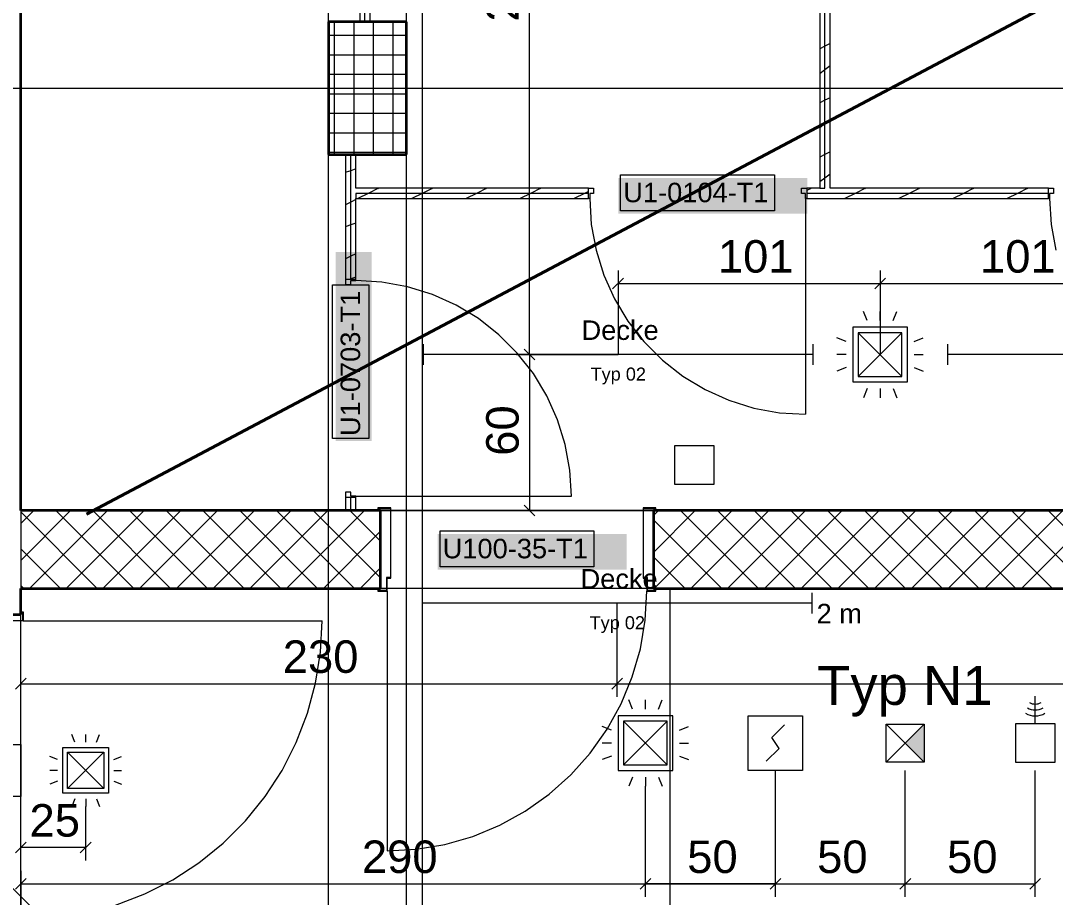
# Model space of a CAD drawing. Extents: x -1067 to 613, y -179 to 712.
# Drawn here: x -79.1 to 0.5, y 184 to 251.5 of the extents above; entities that cross this region are included whole.
import ezdxf
from ezdxf.lldxf.tags import DXFTag

# ---------------------------------------------------------------- set-up
doc = ezdxf.new("R2010")
doc.units = 0
doc.layers.get('0').update_dxf_attribs({"lineweight": 13})
for name, color, linetype, lineweight in [('A-DOOR-____-IDEN', 7, 'Continuous', 5), ('A-DOOR-____-OTLN', 7, 'Continuous', 9), ('A-DOOR-FRAM-MCUT', 7, 'Continuous', 9), ('A-DOOR-OPNG-OTLN', 7, 'Continuous', 9), ('A-FLOR-____-OTLN', 7, 'Continuous', 9), ('A-FLOR-____-OVHD', 7, 'Strichpunkt - Fein', 9), ('A-WALL-____-MCUT', 7, 'Continuous', 35), ('A-WALL-____-PATT', 7, 'Continuous', 35), ('A-WALL-FNSH-MCUT', 7, 'Continuous', 35), ('S-COLS-____-MCUT', 7, 'Continuous', 35), ('S-COLS-____-OTLN', 7, 'Continuous', 9), ('S-GRID-____-OTLN', 7, 'Continuous', 5)]:
    doc.layers.add(name, color=color, linetype=linetype, lineweight=lineweight)
for name, color, linetype, lineweight, true_color in [('EL01_VVV_Mass', 7, 'Continuous', 13, 0xb2b200), ('EL01_WAN_Brandmeldeanlagen', 7, 'Continuous', 13, 0xff8000), ('EL01_WAN_Feuwehrfunktantenne', 7, 'Continuous', 13, 0x993300), ('EL01_WAN_Leuchten', 7, 'Continuous', 13, 0x0080ff), ('EL01_WAN_Leuchtentyp', 7, 'Continuous', 13, 0x0099ff), ('EL01_WAN_Licht', 7, 'Continuous', 13, 0x0080ff), ('EL01_WAN_Notbeleuchtungen', 7, 'Continuous', 13, 0x009900), ('EL01_WAN_Notbeleuchtungentyp', 7, 'Continuous', 13, 0x009900), ('EL01_WAN_Sicherheit', 7, 'Continuous', 13, 0x804000), ('X_Geometrie', 3, 'Continuous', 50, 0x00ff00)]:
    doc.layers.add(name, color=color, linetype=linetype, lineweight=lineweight, true_color=true_color)
doc.styles.get("Standard").update_dxf_attribs({"font": 'arial.ttf'})
tags = doc.linetypes.add('_Rasterlinie_', pattern=[0.375, 0.2, -0.05, 0.075, -0.05]).pattern_tags.tags
tags[10:11] = [DXFTag(74, 4), DXFTag(75, 0), DXFTag(340, '0'), DXFTag(46, 1.0), DXFTag(50, 0.0), DXFTag(44, 0.0), DXFTag(45, 0.0)]
tags[8:9] = [DXFTag(74, 4), DXFTag(75, 0), DXFTag(340, '0'), DXFTag(46, 1.0), DXFTag(50, 0.0), DXFTag(44, 0.0), DXFTag(45, 0.0)]
tags[6:7] = [DXFTag(74, 4), DXFTag(75, 0), DXFTag(340, '0'), DXFTag(46, 1.0), DXFTag(50, 0.0), DXFTag(44, 0.0), DXFTag(45, 0.0)]
tags[4:5] = [DXFTag(74, 4), DXFTag(75, 0), DXFTag(340, '0'), DXFTag(46, 1.0), DXFTag(50, 0.0), DXFTag(44, 0.0), DXFTag(45, 0.0)]
tags = doc.linetypes.add('Grundrissdarstellung Sturz', pattern=[0.25, 0.15, -0.05, 0, -0.05]).pattern_tags.tags
tags[10:11] = [DXFTag(74, 4), DXFTag(75, 0), DXFTag(340, '0'), DXFTag(46, 1.0), DXFTag(50, 0.0), DXFTag(44, 0.0), DXFTag(45, 0.0)]
tags[8:9] = [DXFTag(74, 4), DXFTag(75, 0), DXFTag(340, '0'), DXFTag(46, 1.0), DXFTag(50, 0.0), DXFTag(44, 0.0), DXFTag(45, 0.0)]
tags[6:7] = [DXFTag(74, 4), DXFTag(75, 0), DXFTag(340, '0'), DXFTag(46, 1.0), DXFTag(50, 0.0), DXFTag(44, 0.0), DXFTag(45, 0.0)]
tags[4:5] = [DXFTag(74, 4), DXFTag(75, 0), DXFTag(340, '0'), DXFTag(46, 1.0), DXFTag(50, 0.0), DXFTag(44, 0.0), DXFTag(45, 0.0)]
tags = doc.linetypes.add('Strichpunkt - Fein', pattern=[0.2, 0.1, -0.05, 0, -0.05]).pattern_tags.tags
tags[10:11] = [DXFTag(74, 4), DXFTag(75, 0), DXFTag(340, '0'), DXFTag(46, 1.0), DXFTag(50, 0.0), DXFTag(44, 0.0), DXFTag(45, 0.0)]
tags[8:9] = [DXFTag(74, 4), DXFTag(75, 0), DXFTag(340, '0'), DXFTag(46, 1.0), DXFTag(50, 0.0), DXFTag(44, 0.0), DXFTag(45, 0.0)]
tags[6:7] = [DXFTag(74, 4), DXFTag(75, 0), DXFTag(340, '0'), DXFTag(46, 1.0), DXFTag(50, 0.0), DXFTag(44, 0.0), DXFTag(45, 0.0)]
tags[4:5] = [DXFTag(74, 4), DXFTag(75, 0), DXFTag(340, '0'), DXFTag(46, 1.0), DXFTag(50, 0.0), DXFTag(44, 0.0), DXFTag(45, 0.0)]

# ---------------------------------------------------------------- blocks, each defined once
blk = doc.blocks.new('Referenz-A0UNPC4Q6I', base_point=(-1062.181, -175.856))
at = {"layer": 'A-DOOR-____-IDEN', "color": 0, "linetype": 'Continuous', "ltscale": 0.13}
for p, q in [((-32.918, 239.612), (-21.078, 239.612)), ((-32.918, 236.832), (-32.918, 239.612)), ((-21.078, 239.612), (-21.078, 236.832)), ((-21.078, 236.832), (-32.918, 236.832)), ((-55.088, 219.302), (-55.088, 231.142)), ((-55.088, 231.142), (-52.308, 231.142)), ((-52.308, 231.142), (-52.308, 219.302)), ((-52.308, 219.302), (-55.088, 219.302)), ((-46.818, 212.212), (-34.978, 212.212)), ((-46.818, 209.432), (-46.818, 212.212)), ((-34.978, 212.212), (-34.978, 209.432)), ((-34.978, 209.432), (-46.818, 209.432))]:
    blk.add_line(p, q, dxfattribs=at)
at = {"layer": 'A-DOOR-____-IDEN', "color": 7, "linetype": 'Continuous', "ltscale": 0.13, "true_color": 0xffffff}
for points in [[(-33.093, 236.61), (-18.554, 236.61), (-33.093, 239.369)], [(-18.554, 236.61), (-33.093, 239.369), (-18.554, 239.369)], [(-54.845, 219.127), (-52.086, 219.127), (-54.845, 233.666)], [(-52.086, 219.127), (-54.845, 233.666), (-52.086, 233.666)], [(-46.993, 209.21), (-32.454, 209.21), (-46.993, 211.969)], [(-32.454, 209.21), (-46.993, 211.969), (-32.454, 211.969)]]:
    blk.add_solid(points, dxfattribs=at)
at = {"layer": 'A-DOOR-____-OTLN', "color": 0, "linetype": 'Grundrissdarstellung Sturz', "ltscale": 0.13}
for p, q in [((-30.397, 213.776), (-51.397, 213.776)), ((-30.397, 207.776), (-51.397, 207.776)), ((-79.097, 181.776), (-79.097, 205.776))]:
    blk.add_line(p, q, dxfattribs=at)
at = {"layer": 'A-DOOR-FRAM-MCUT', "color": 0, "linetype": 'Continuous', "ltscale": 0.13}
for p, q in [((-35.397, 238.576), (-34.997, 238.576)), ((-35.297, 238.176), (-35.297, 237.776)), ((-34.997, 238.176), (-35.297, 238.176)), ((-34.997, 238.576), (-34.997, 238.176)), ((-18.997, 238.576), (-18.597, 238.576)), ((-18.997, 238.176), (-18.997, 238.576)), ((-18.697, 238.176), (-18.997, 238.176)), ((-18.697, 237.776), (-18.697, 238.176)), ((0.003, 238.576), (0.403, 238.576)), ((0.103, 238.176), (0.103, 237.776)), ((0.403, 238.176), (0.103, 238.176)), ((0.403, 238.576), (0.403, 238.176)), ((-35.297, 237.776), (-35.397, 237.776)), ((-18.597, 237.776), (-18.697, 237.776)), ((0.103, 237.776), (0.003, 237.776)), ((-54.097, 231.576), (-54.097, 231.176)), ((-54.097, 231.176), (-53.697, 231.176)), ((-53.697, 231.176), (-53.697, 231.476)), ((-53.697, 231.476), (-53.297, 231.476)), ((-53.297, 231.476), (-53.297, 231.576)), ((-53.697, 215.176), (-54.097, 215.176)), ((-54.097, 215.176), (-54.097, 214.776)), ((-53.697, 214.876), (-53.697, 215.176)), ((-53.297, 214.876), (-53.697, 214.876)), ((-53.297, 214.776), (-53.297, 214.876)), ((-50.597, 213.976), (-51.597, 213.976)), ((-51.597, 213.976), (-51.597, 213.776)), ((-51.557, 213.776), (-51.557, 213.936)), ((-51.557, 213.936), (-50.637, 213.936)), ((-50.637, 213.936), (-50.637, 208.616)), ((-50.597, 208.576), (-50.597, 213.976)), ((-30.197, 213.976), (-31.197, 213.976)), ((-31.197, 213.976), (-31.197, 208.576)), ((-31.157, 208.616), (-31.157, 213.936)), ((-31.157, 213.936), (-30.237, 213.936)), ((-30.237, 213.936), (-30.237, 213.776)), ((-30.197, 213.776), (-30.197, 213.976)), ((-50.637, 208.616), (-50.937, 208.616)), ((-50.937, 208.616), (-50.937, 207.616)), ((-50.897, 207.576), (-50.897, 208.576)), ((-50.897, 208.576), (-50.597, 208.576)), ((-31.197, 208.576), (-30.897, 208.576)), ((-30.857, 208.616), (-31.157, 208.616)), ((-30.897, 208.576), (-30.897, 207.576)), ((-30.857, 207.616), (-30.857, 208.616)), ((-51.597, 207.776), (-51.597, 207.576)), ((-51.597, 207.576), (-50.897, 207.576)), ((-51.557, 207.616), (-51.557, 207.776)), ((-50.937, 207.616), (-51.557, 207.616)), ((-30.897, 207.576), (-30.197, 207.576)), ((-30.237, 207.616), (-30.857, 207.616)), ((-30.237, 207.776), (-30.237, 207.616)), ((-30.197, 207.576), (-30.197, 207.776)), ((-79.097, 205.976), (-78.897, 205.976)), ((-78.937, 205.936), (-79.097, 205.936)), ((-78.937, 205.316), (-78.937, 205.936)), ((-78.897, 205.976), (-78.897, 205.276)), ((-79.937, 205.316), (-78.937, 205.316)), ((-78.897, 205.276), (-79.897, 205.276))]:
    blk.add_line(p, q, dxfattribs=at)
at = {"layer": 'A-DOOR-OPNG-OTLN', "color": 0, "linetype": 'Continuous', "ltscale": 0.13}
for p, q in [((-35.297, 237.776), (-35.176, 235.775)), ((-18.697, 237.776), (-18.697, 221.176)), ((0.103, 237.776), (0.224, 235.775)), ((-35.176, 235.775), (-34.815, 233.803)), ((0.224, 235.775), (0.585, 233.803)), ((-34.815, 233.803), (-34.218, 231.889)), ((-34.218, 231.889), (-33.396, 230.061)), ((-51.296, 231.355), (-53.297, 231.476)), ((-49.324, 230.993), (-51.296, 231.355)), ((-47.411, 230.397), (-49.324, 230.993)), ((-45.583, 229.574), (-47.411, 230.397)), ((-43.867, 228.537), (-45.583, 229.574)), ((-33.396, 230.061), (-32.359, 228.346)), ((-42.289, 227.301), (-43.867, 228.537)), ((-32.359, 228.346), (-31.122, 226.768)), ((-40.872, 225.884), (-42.289, 227.301)), ((-31.122, 226.768), (-29.705, 225.35)), ((-39.635, 224.306), (-40.872, 225.884)), ((-29.705, 225.35), (-28.127, 224.114)), ((-38.598, 222.59), (-39.635, 224.306)), ((-28.127, 224.114), (-26.411, 223.077)), ((-26.411, 223.077), (-24.583, 222.254)), ((-37.776, 220.762), (-38.598, 222.59)), ((-24.583, 222.254), (-22.67, 221.658)), ((-22.67, 221.658), (-20.698, 221.297)), ((-37.179, 218.848), (-37.776, 220.762)), ((-20.698, 221.297), (-18.697, 221.176)), ((-36.818, 216.877), (-37.179, 218.848)), ((-36.697, 214.876), (-36.818, 216.877)), ((-53.297, 214.876), (-36.697, 214.876)), ((-50.897, 207.576), (-50.897, 187.576)), ((-31.023, 205.336), (-30.897, 207.576)), ((-78.897, 205.276), (-55.897, 205.276)), ((-56.023, 202.872), (-55.897, 205.276)), ((-31.398, 203.125), (-31.023, 205.336)), ((-32.019, 200.97), (-31.398, 203.125)), ((-56.4, 200.494), (-56.023, 202.872)), ((-32.878, 198.898), (-32.019, 200.97)), ((-57.023, 198.168), (-56.4, 200.494)), ((-33.963, 196.935), (-32.878, 198.898)), ((-57.885, 195.921), (-57.023, 198.168)), ((-35.26, 195.106), (-33.963, 196.935)), ((-58.978, 193.776), (-57.885, 195.921)), ((-36.755, 193.434), (-35.26, 195.106)), ((-60.29, 191.757), (-58.978, 193.776)), ((-38.427, 191.939), (-36.755, 193.434)), ((-40.256, 190.641), (-38.427, 191.939)), ((-61.805, 189.886), (-60.29, 191.757)), ((-42.219, 189.556), (-40.256, 190.641)), ((-63.507, 188.183), (-61.805, 189.886)), ((-44.291, 188.698), (-42.219, 189.556)), ((-65.378, 186.668), (-63.507, 188.183)), ((-48.658, 187.701), (-46.447, 188.077)), ((-46.447, 188.077), (-44.291, 188.698)), ((-50.897, 187.576), (-48.658, 187.701)), ((-67.397, 185.357), (-65.378, 186.668)), ((-69.542, 184.264), (-67.397, 185.357)), ((-71.79, 183.401), (-69.542, 184.264))]:
    blk.add_line(p, q, dxfattribs=at)
at = {"layer": 'A-FLOR-____-OTLN', "color": 0, "linetype": 'Continuous', "ltscale": 0.13}
for p, q in [((-51.397, 213.776), (-50.637, 213.776)), ((-50.598, 213.776), (-31.196, 213.776)), ((-31.157, 213.776), (-30.397, 213.776)), ((-50.937, 207.776), (-51.397, 207.776)), ((-30.897, 207.776), (-50.897, 207.776)), ((-30.397, 207.776), (-30.857, 207.776)), ((-29.097, 179.776), (-29.097, 207.776))]:
    blk.add_line(p, q, dxfattribs=at)
at = {"layer": 'A-FLOR-____-OVHD', "color": 0, "linetype": 'Strichpunkt - Fein', "ltscale": 0.13}
for p, q in [((-49.397, -27.974), (-49.397, 307.476)), ((-49.397, 213.776), (-49.397, 307.476)), ((-48.197, 288.576), (-48.197, -171.085)), ((-49.397, 179.776), (-49.397, 207.776))]:
    blk.add_line(p, q, dxfattribs=at)
at = {"layer": 'A-WALL-____-MCUT', "color": 0, "linetype": 'Continuous', "ltscale": 0.35}
for p, q in [((-79.097, 213.776), (-79.097, 282.576)), ((-51.397, 213.776), (-79.097, 213.776)), ((-51.397, 207.776), (-51.397, 213.776)), ((53.203, 213.776), (-30.397, 213.776)), ((-30.397, 213.776), (-30.397, 207.776)), ((-79.097, 207.776), (-51.397, 207.776)), ((-79.097, 205.776), (-79.097, 207.776)), ((-30.397, 207.776), (198.844, 207.776)), ((-85.097, 205.776), (-79.097, 205.776))]:
    blk.add_line(p, q, dxfattribs=at)
at = {"layer": 'A-WALL-____-MCUT', "color": 0, "linetype": 'Continuous', "lineweight": 9, "ltscale": 0.13}
for p, q in [((-52.597, 251.376), (-52.597, 282.576)), ((-17.197, 238.576), (-17.197, 282.576)), ((-53.697, 231.576), (-53.697, 241.176)), ((-35.397, 238.176), (-53.297, 238.176)), ((-53.297, 238.176), (-53.297, 237.776)), ((0.003, 238.176), (-18.597, 238.176)), ((-17.597, 238.576), (-17.197, 238.576)), ((-53.697, 213.776), (-53.697, 214.776)), ((-79.097, 213.776), (-79.097, 207.776))]:
    blk.add_line(p, q, dxfattribs=at)
at = {"layer": 'A-WALL-____-PATT', "color": 0, "linetype": 'Continuous', "lineweight": 9, "ltscale": 0.13}
for p, q in [((-17.197, 249.504), (-17.597, 249.304)), ((-16.797, 249.704), (-17.197, 249.504)), ((-17.197, 247.688), (-17.597, 247.388)), ((-16.797, 247.988), (-17.197, 247.688)), ((-17.197, 245.339), (-17.597, 245.139)), ((-16.797, 245.539), (-17.197, 245.339)), ((-16.797, 243.823), (-17.197, 243.523)), ((-17.197, 243.523), (-17.597, 243.223)), ((-16.797, 241.374), (-17.197, 241.174)), ((-17.197, 241.174), (-17.597, 240.974)), ((-53.697, 239.922), (-54.054, 239.803)), ((-53.297, 240.055), (-53.697, 239.922)), ((-17.197, 239.358), (-17.597, 239.058)), ((-16.797, 239.658), (-17.197, 239.358)), ((-52.348, 238.176), (-53.148, 237.776)), ((-51.548, 238.576), (-52.348, 238.176)), ((-51.56, 238.576), (-51.615, 238.535)), ((-48.183, 238.176), (-48.983, 237.776)), ((-47.383, 238.576), (-48.183, 238.176)), ((-47.395, 238.576), (-47.449, 238.535)), ((-44.018, 238.176), (-44.818, 237.776)), ((-43.218, 238.576), (-44.018, 238.176)), ((-43.23, 238.576), (-43.284, 238.535)), ((-39.853, 238.176), (-40.653, 237.776)), ((-39.053, 238.576), (-39.853, 238.176)), ((-39.065, 238.576), (-39.119, 238.535)), ((-35.688, 238.176), (-36.488, 237.776)), ((-35.397, 238.321), (-35.688, 238.176)), ((-18.229, 238.576), (-18.597, 238.391)), ((-18.24, 238.576), (-18.292, 238.537)), ((-14.864, 238.176), (-15.664, 237.776)), ((-14.064, 238.576), (-14.864, 238.176)), ((-14.075, 238.576), (-14.127, 238.537)), ((-10.699, 238.176), (-11.499, 237.776)), ((-9.899, 238.576), (-10.699, 238.176)), ((-9.91, 238.576), (-9.961, 238.537)), ((-6.534, 238.176), (-7.334, 237.776)), ((-5.734, 238.576), (-6.534, 238.176)), ((-5.745, 238.576), (-5.796, 238.537)), ((-2.369, 238.176), (-3.169, 237.776)), ((-1.569, 238.576), (-2.369, 238.176)), ((-1.58, 238.576), (-1.631, 238.538)), ((-53.697, 237.501), (-54.097, 237.301)), ((-53.297, 237.701), (-53.697, 237.501)), ((-53.697, 235.757), (-54.054, 235.638)), ((-53.297, 235.89), (-53.697, 235.757)), ((-53.697, 233.336), (-54.097, 233.136)), ((-53.297, 233.536), (-53.697, 233.336)), ((-53.697, 231.592), (-53.747, 231.576)), ((-53.297, 231.726), (-53.697, 231.592)), ((-79.097, 212.761), (-78.082, 213.776)), ((-79.097, 209.933), (-75.254, 213.776)), ((-73.211, 207.776), (-79.097, 213.662)), ((-78.426, 207.776), (-72.426, 213.776)), ((-70.382, 207.776), (-76.382, 213.776)), ((-75.597, 207.776), (-69.597, 213.776)), ((-67.554, 207.776), (-73.554, 213.776)), ((-72.769, 207.776), (-66.769, 213.776)), ((-64.725, 207.776), (-70.725, 213.776)), ((-69.94, 207.776), (-63.94, 213.776)), ((-61.897, 207.776), (-67.897, 213.776)), ((-67.112, 207.776), (-61.112, 213.776)), ((-59.068, 207.776), (-65.068, 213.776)), ((-64.283, 207.776), (-58.283, 213.776)), ((-56.24, 207.776), (-62.24, 213.776)), ((-61.455, 207.776), (-55.455, 213.776)), ((-53.412, 207.776), (-59.412, 213.776)), ((-58.627, 207.776), (-52.627, 213.776)), ((-51.397, 208.59), (-56.583, 213.776)), ((-51.397, 211.418), (-53.755, 213.776)), ((-30.397, 213.378), (-29.999, 213.776)), ((-30.397, 210.549), (-27.171, 213.776)), ((-30.342, 207.776), (-24.342, 213.776)), ((-22.299, 207.776), (-28.299, 213.776)), ((-27.514, 207.776), (-21.514, 213.776)), ((-19.47, 207.776), (-25.47, 213.776)), ((-24.686, 207.776), (-18.686, 213.776)), ((-16.642, 207.776), (-22.642, 213.776)), ((-21.857, 207.776), (-15.857, 213.776)), ((-13.814, 207.776), (-19.814, 213.776)), ((-19.029, 207.776), (-13.029, 213.776)), ((-10.985, 207.776), (-16.985, 213.776)), ((-16.2, 207.776), (-10.2, 213.776)), ((-8.157, 207.776), (-14.157, 213.776)), ((-13.372, 207.776), (-7.372, 213.776)), ((-5.328, 207.776), (-11.328, 213.776)), ((-10.543, 207.776), (-4.543, 213.776)), ((-2.5, 207.776), (-8.5, 213.776)), ((-7.715, 207.776), (-1.715, 213.776)), ((0.329, 207.776), (-5.671, 213.776)), ((-4.887, 207.776), (1.113, 213.776)), ((3.157, 207.776), (-2.843, 213.776)), ((-2.058, 207.776), (3.942, 213.776)), ((5.985, 207.776), (-0.015, 213.776)), ((-25.127, 207.776), (-30.397, 213.045)), ((-55.798, 207.776), (-51.397, 212.177)), ((-76.039, 207.776), (-79.097, 210.834)), ((-27.956, 207.776), (-30.397, 210.217)), ((-52.97, 207.776), (-51.397, 209.348)), ((-78.867, 207.776), (-79.097, 208.005))]:
    blk.add_line(p, q, dxfattribs=at)
at = {"layer": 'A-WALL-FNSH-MCUT', "color": 0, "linetype": 'Continuous', "lineweight": 9, "ltscale": 0.13}
for p, q in [((-52.997, 282.576), (-52.997, 251.376)), ((-52.197, 251.376), (-52.197, 282.576)), ((-17.597, 282.576), (-17.597, 238.576)), ((-16.797, 238.576), (-16.797, 282.576)), ((-52.997, 251.376), (-52.197, 251.376)), ((-54.097, 241.176), (-54.097, 231.576)), ((-53.297, 241.176), (-54.097, 241.176)), ((-53.297, 238.576), (-53.297, 241.176)), ((-35.397, 238.576), (-53.297, 238.576)), ((-35.397, 237.776), (-35.397, 238.576)), ((-17.597, 238.576), (-18.597, 238.576)), ((-18.597, 238.576), (-18.597, 237.776)), ((0.003, 238.576), (-16.797, 238.576)), ((0.003, 237.776), (0.003, 238.576)), ((-53.297, 237.776), (-35.397, 237.776)), ((-53.297, 231.576), (-53.297, 237.776)), ((-18.597, 237.776), (0.003, 237.776)), ((-54.097, 231.576), (-53.297, 231.576)), ((-54.097, 214.776), (-54.097, 213.776)), ((-53.297, 214.776), (-54.097, 214.776)), ((-53.297, 213.776), (-53.297, 214.776))]:
    blk.add_line(p, q, dxfattribs=at)
at = {"layer": 'S-COLS-____-MCUT', "color": 0, "linetype": 'Continuous', "ltscale": 0.35}
for p, q in [((-49.397, 251.376), (-55.397, 251.376)), ((-55.397, 251.376), (-55.397, 241.176)), ((-49.397, 241.176), (-49.397, 251.376)), ((-55.397, 241.176), (-49.397, 241.176))]:
    blk.add_line(p, q, dxfattribs=at)
at = {"layer": 'S-COLS-____-OTLN', "color": 0, "linetype": 'Continuous', "ltscale": 0.13}
for p, q in [((-54.937, 241.176), (-54.937, 251.376)), ((-53.437, 241.176), (-53.437, 251.376)), ((-51.937, 241.176), (-51.937, 251.376)), ((-50.437, 241.176), (-50.437, 251.376)), ((-55.397, 250.345), (-49.397, 250.345)), ((-55.397, 248.845), (-49.397, 248.845)), ((-55.397, 247.345), (-49.397, 247.345)), ((-55.397, 245.845), (-49.397, 245.845)), ((-55.397, 244.345), (-49.397, 244.345)), ((-55.397, 242.845), (-49.397, 242.845)), ((-55.397, 241.345), (-49.397, 241.345))]:
    blk.add_line(p, q, dxfattribs=at)
at = {"layer": 'S-GRID-____-OTLN', "color": 0, "linetype": '_Rasterlinie_', "ltscale": 0.13}
for p, q in [((-55.397, -171.085), (-55.397, 546.376)), ((-101.097, 246.276), (198.844, 246.276))]:
    blk.add_line(p, q, dxfattribs=at)
at = {"layer": 'X_Geometrie', "color": 0, "linetype": 'Continuous', "ltscale": 0.5}
blk.add_line((-74.036, 213.498), (55.243, 281.94), dxfattribs=at)
at = {"layer": 'A-DOOR-____-IDEN', "color": 0, "linetype": 'Continuous', "ltscale": 0.13, "char_height": 1.5, "attachment_point": 1}
for s, insert in [('{\\fArial;U1-0104-T1}', (-32.718, 238.994)), ('{\\fArial;U100-35-T1}', (-46.618, 211.594))]:
    blk.add_mtext(s, dxfattribs=dict(at, insert=insert))
at = {"layer": 'A-DOOR-____-IDEN', "color": 0, "linetype": 'Continuous', "ltscale": 0.13, "insert": (-54.47, 219.502), "char_height": 1.5, "attachment_point": 1, "rotation": 90}
blk.add_mtext('{\\fArial;U1-0703-T1}', dxfattribs=at)
blk = doc.blocks.new('Abzweigdose rechteckig (multi) UP-A0UNPCCO6I', base_point=(-81.437, 191.776))
at = {"color": 0, "lineweight": -2}
for p, q in [((-81.437, 195.776), (-79.095, 195.776)), ((-81.437, 191.776), (-81.437, 195.776)), ((-79.095, 195.776), (-79.095, 191.776)), ((-79.095, 191.776), (-81.437, 191.776))]:
    blk.add_line(p, q, dxfattribs=at)
blk = doc.blocks.new('Funkempfänger-A0UNPCDK6I', base_point=(-2.509, 194.375))
at = {"color": 0, "lineweight": -2}
for p, q in [((-1.009, 197.375), (-1.009, 199.475)), ((-1.609, 198.586), (-1.468, 198.515)), ((-1.468, 198.515), (-1.32, 198.464)), ((-1.456, 199), (-1.352, 198.946)), ((-1.352, 198.946), (-1.241, 198.907)), ((-1.32, 198.464), (-1.166, 198.432)), ((-1.241, 198.907), (-1.126, 198.883)), ((-1.166, 198.432), (-1.009, 198.422)), ((-1.126, 198.883), (-1.009, 198.875)), ((-1.009, 198.875), (-0.892, 198.883)), ((-1.009, 198.422), (-0.852, 198.432)), ((-0.892, 198.883), (-0.777, 198.907)), ((-0.852, 198.432), (-0.698, 198.464)), ((-0.777, 198.907), (-0.666, 198.946)), ((-0.698, 198.464), (-0.549, 198.515)), ((-0.666, 198.946), (-0.562, 199)), ((-0.549, 198.515), (-0.409, 198.586)), ((-1.759, 198.176), (-1.584, 198.085)), ((-1.584, 198.085), (-1.398, 198.019)), ((-1.398, 198.019), (-1.205, 197.979)), ((-1.205, 197.979), (-1.009, 197.965)), ((-1.009, 197.965), (-0.812, 197.979)), ((-0.812, 197.979), (-0.619, 198.019)), ((-0.619, 198.019), (-0.434, 198.085)), ((-0.434, 198.085), (-0.259, 198.176)), ((-2.509, 194.375), (-2.509, 197.375)), ((-2.509, 197.375), (0.491, 197.375)), ((0.491, 197.375), (0.491, 194.375)), ((0.491, 194.375), (-2.509, 194.375))]:
    blk.add_line(p, q, dxfattribs=at)
blk = doc.blocks.new('Maß-A0UNPCG86I', base_point=(-31.421, 184.045))
at = {"color": 0, "lineweight": -2}
for p, q in [((-21.008, 184.045), (-21.008, 193.776)), ((-31.007, 184.045), (-31.007, 192.553)), ((-31.421, 184.631), (-30.594, 185.458)), ((-21.008, 185.045), (-31.007, 185.045)), ((-21.422, 184.631), (-20.594, 185.458))]:
    blk.add_line(p, q, dxfattribs=at)
at = {"color": 0, "lineweight": -2, "insert": (-27.794, 188.378), "char_height": 2.5, "attachment_point": 1}
blk.add_mtext('{\\fArial;50}', dxfattribs=at)
blk = doc.blocks.new('Maß-A0UNPCH66I', base_point=(-79.509, 199.445))
at = {"color": 0, "lineweight": -2}
for p, q in [((-79.095, 199.445), (-79.095, 207.776)), ((-33.195, 199.445), (-33.195, 206.643)), ((-78.681, 200.858), (-79.509, 200.031)), ((-32.781, 200.858), (-33.609, 200.031)), ((-79.095, 200.445), (-33.195, 200.445))]:
    blk.add_line(p, q, dxfattribs=at)
at = {"color": 0, "lineweight": -2, "insert": (-58.926, 203.778), "char_height": 2.5, "attachment_point": 1}
blk.add_mtext('{\\fArial;230}', dxfattribs=at)
blk = doc.blocks.new('Bewegungsmelder UP-A0UNPCHC6I', base_point=(-16.267, 222.453))
at = {"color": 0, "lineweight": -2}
for p, q in [((-13.949, 228.39), (-14.221, 229.098)), ((-12.945, 228.39), (-12.945, 229.098)), ((-11.941, 228.39), (-11.669, 229.098)), ((-15.045, 227.876), (-15.045, 223.676)), ((-10.845, 227.876), (-15.045, 227.876)), ((-10.845, 223.676), (-10.845, 227.876)), ((-15.559, 226.78), (-16.267, 227.051)), ((-14.625, 227.456), (-14.625, 224.096)), ((-11.265, 227.456), (-14.625, 227.456)), ((-11.265, 224.096), (-14.625, 227.456)), ((-14.625, 224.096), (-11.265, 227.456)), ((-11.265, 224.096), (-11.265, 227.456)), ((-10.331, 226.78), (-9.623, 227.051)), ((-15.559, 225.776), (-16.267, 225.776)), ((-10.331, 225.776), (-9.623, 225.776)), ((-15.559, 224.772), (-16.267, 224.5)), ((-10.331, 224.772), (-9.623, 224.5)), ((-14.625, 224.096), (-11.265, 224.096)), ((-15.045, 223.676), (-10.845, 223.676)), ((-13.949, 223.161), (-14.221, 222.453)), ((-12.945, 223.161), (-12.945, 222.453)), ((-11.941, 223.161), (-11.669, 222.453))]:
    blk.add_line(p, q, dxfattribs=at)
blk = doc.blocks.new('LED-Langfeldleuchte 37W-A0UNPCJS6I', base_point=(-7.77, 224.976))
at = {"color": 0, "lineweight": -2}
for p, q in [((-7.77, 226.576), (-7.77, 224.976)), ((22.23, 226.576), (22.23, 224.976)), ((22.23, 225.776), (-7.77, 225.776))]:
    blk.add_line(p, q, dxfattribs=at)
blk = doc.blocks.new('LED-Langfeldleuchte 37W-A0UNPCK66I', base_point=(-48.12, 224.976))
at = {"color": 0, "lineweight": -2}
for p, q in [((-48.12, 226.576), (-48.12, 224.976)), ((-18.12, 226.576), (-18.12, 224.976)), ((-18.12, 225.776), (-48.12, 225.776))]:
    blk.add_line(p, q, dxfattribs=at)
blk = doc.blocks.new('Bemerkung 1-A0UNPCK86I', base_point=(-35.238, 223.772))
at = {"color": 0, "lineweight": -2, "insert": (-35.238, 224.772), "char_height": 1, "attachment_point": 1}
blk.add_mtext('{\\fArial;Typ 02}', dxfattribs=at)
blk = doc.blocks.new('Absolute Höhe-A0UNPCKA6I', base_point=(-35.928, 226.9))
at = {"color": 0, "lineweight": -2, "insert": (-35.928, 228.4), "char_height": 1.5, "attachment_point": 1}
blk.add_mtext('{\\fArial;Decke}', dxfattribs=at)
blk = doc.blocks.new('Maß-A0UNPCNQ6I', base_point=(-11.422, 184.045))
at = {"color": 0, "lineweight": -2}
for p, q in [((-11.008, 184.045), (-11.008, 193.776)), ((-1.009, 184.045), (-1.009, 193.776)), ((-10.594, 185.458), (-11.422, 184.631)), ((-11.008, 185.045), (-1.009, 185.045)), ((-0.595, 185.458), (-1.423, 184.631))]:
    blk.add_line(p, q, dxfattribs=at)
at = {"color": 0, "lineweight": -2, "insert": (-7.794, 188.378), "char_height": 2.5, "attachment_point": 1}
blk.add_mtext('{\\fArial;50}', dxfattribs=at)
blk = doc.blocks.new('Notleuchte eckig-A0UNPCNU6I', base_point=(-12.47, 194.414))
at = {"color": 0, "lineweight": -2}
for p, q in [((-12.47, 197.333), (-9.551, 194.414)), ((-12.47, 194.414), (-9.551, 197.333)), ((-12.47, 194.414), (-12.47, 197.333)), ((-12.47, 197.333), (-9.551, 197.333)), ((-9.551, 197.333), (-9.551, 194.414)), ((-9.551, 194.414), (-12.47, 194.414))]:
    blk.add_line(p, q, dxfattribs=at)
for points in [[(-9.551, 195.874), (-11.01, 195.874), (-9.551, 197.333)], [(-9.551, 194.414), (-9.551, 195.874), (-11.01, 195.874)]]:
    blk.add_solid(points, dxfattribs=at)
blk = doc.blocks.new('Bemerkung 1-A0UNPCNW6I', base_point=(-17.794, 198.815))
at = {"color": 0, "lineweight": -2, "insert": (-17.794, 201.815), "char_height": 3, "attachment_point": 1}
blk.add_mtext('{\\fArial;Typ N1}', dxfattribs=at)
blk = doc.blocks.new('Maß-A0UNPCOC6I', base_point=(-79.509, 186.845))
at = {"color": 0, "lineweight": -2}
for p, q in [((-79.095, 186.845), (-79.095, 195.776)), ((-74.095, 186.845), (-74.095, 191.007)), ((-78.681, 188.258), (-79.509, 187.431)), ((-73.681, 188.258), (-74.509, 187.431)), ((-74.095, 187.845), (-79.095, 187.845))]:
    blk.add_line(p, q, dxfattribs=at)
at = {"color": 0, "lineweight": -2, "insert": (-78.418, 191.178), "char_height": 2.5, "attachment_point": 1}
blk.add_mtext('{\\fArial;25}', dxfattribs=at)
blk = doc.blocks.new('Maß-A0UNPCPO6I', base_point=(-79.509, 179.776))
at = {"color": 0, "lineweight": -2}
for p, q in [((-21.007, 184.045), (-21.007, 193.776)), ((-79.095, 186.045), (-79.095, 179.776)), ((-78.681, 185.458), (-79.509, 184.631)), ((-79.095, 185.045), (-21.007, 185.045)), ((-20.594, 185.458), (-21.421, 184.631))]:
    blk.add_line(p, q, dxfattribs=at)
at = {"color": 0, "lineweight": -2, "insert": (-52.833, 188.378), "char_height": 2.5, "attachment_point": 1}
blk.add_mtext('{\\fArial;290}', dxfattribs=at)
blk = doc.blocks.new('Maß-A0UNPCQC6I', base_point=(-79.095, 225.362))
at = {"color": 0, "lineweight": -2}
for p, q in [((-40.35, 282.989), (-39.523, 282.162)), ((-38.937, 282.576), (-79.095, 282.576)), ((-39.937, 225.776), (-39.937, 282.576)), ((-40.35, 226.189), (-39.523, 225.362)), ((-40.937, 225.776), (-33.12, 225.776))]:
    blk.add_line(p, q, dxfattribs=at)
at = {"color": 0, "lineweight": -2, "insert": (-43.27, 251.397), "char_height": 2.5, "attachment_point": 1, "rotation": 90}
blk.add_mtext('{\\fArial;284}', dxfattribs=at)
blk = doc.blocks.new('Maß-A0UNPCS46I', base_point=(-33.534, 225.776))
at = {"color": 0, "lineweight": -2}
for p, q in [((-33.12, 232.245), (-33.12, 225.776)), ((-12.945, 232.245), (-12.945, 225.776)), ((-32.706, 231.658), (-33.534, 230.831)), ((-33.12, 231.245), (-12.945, 231.245)), ((-12.531, 231.658), (-13.359, 230.831))]:
    blk.add_line(p, q, dxfattribs=at)
at = {"color": 0, "lineweight": -2, "insert": (-25.434, 234.578), "char_height": 2.5, "attachment_point": 1}
blk.add_mtext('{\\fArial;101}', dxfattribs=at)
blk = doc.blocks.new('Bewegungsmelder UP-A0UNPCS66I', base_point=(-76.864, 191.007))
at = {"color": 0, "lineweight": -2}
for p, q in [((-74.932, 195.954), (-75.158, 196.544)), ((-74.095, 195.954), (-74.095, 196.544)), ((-73.258, 195.954), (-73.032, 196.544)), ((-75.845, 192.026), (-75.845, 195.526)), ((-75.845, 195.526), (-72.345, 195.526)), ((-75.495, 195.176), (-72.695, 195.176)), ((-75.495, 192.376), (-75.495, 195.176)), ((-75.495, 192.376), (-72.695, 195.176)), ((-72.695, 192.376), (-75.495, 195.176)), ((-72.695, 195.176), (-72.695, 192.376)), ((-72.345, 195.526), (-72.345, 192.026)), ((-76.274, 194.612), (-76.864, 194.839)), ((-71.916, 194.612), (-71.326, 194.839)), ((-76.274, 193.776), (-76.864, 193.776)), ((-71.916, 193.776), (-71.326, 193.776)), ((-76.274, 192.939), (-76.864, 192.713)), ((-71.916, 192.939), (-71.326, 192.713)), ((-72.345, 192.026), (-75.845, 192.026)), ((-72.695, 192.376), (-75.495, 192.376)), ((-74.932, 191.597), (-75.158, 191.007)), ((-74.095, 191.597), (-74.095, 191.007)), ((-73.258, 191.597), (-73.032, 191.007))]:
    blk.add_line(p, q, dxfattribs=at)
blk = doc.blocks.new('Maß-A0UNPCTY6I', base_point=(-13.359, 225.776))
at = {"color": 0, "lineweight": -2}
for p, q in [((-12.945, 232.245), (-12.945, 225.776)), ((7.23, 232.245), (7.23, 225.776)), ((-12.531, 231.658), (-13.359, 230.831)), ((-12.945, 231.245), (7.23, 231.245)), ((7.644, 231.658), (6.816, 230.831))]:
    blk.add_line(p, q, dxfattribs=at)
at = {"color": 0, "lineweight": -2, "insert": (-5.259, 234.578), "char_height": 2.5, "attachment_point": 1}
blk.add_mtext('{\\fArial;101}', dxfattribs=at)
blk = doc.blocks.new('Maß-A0UNPCU86I', base_point=(-33.609, 199.445))
at = {"color": 0, "lineweight": -2}
for p, q in [((-33.195, 199.445), (-33.195, 206.643)), ((43.543, 199.445), (43.543, 206.643)), ((-32.781, 200.858), (-33.609, 200.031)), ((43.957, 200.858), (43.13, 200.031)), ((-33.195, 200.445), (43.543, 200.445))]:
    blk.add_line(p, q, dxfattribs=at)
at = {"color": 0, "lineweight": -2, "insert": (2.42, 203.778), "char_height": 2.5, "attachment_point": 1}
blk.add_mtext('{\\fArial;384}', dxfattribs=at)
blk = doc.blocks.new('LED-Langfeldleuchte 37W-A0UNPCV26I', base_point=(-48.195, 205.843))
at = {"color": 0, "lineweight": -2}
for p, q in [((-48.195, 207.443), (-48.195, 205.843)), ((-18.195, 207.443), (-18.195, 205.843)), ((-18.195, 206.643), (-48.195, 206.643))]:
    blk.add_line(p, q, dxfattribs=at)
blk = doc.blocks.new('Absolute Höhe-A0UNPCV46I', base_point=(-17.838, 205.09))
at = {"color": 0, "lineweight": -2, "insert": (-17.838, 206.59), "char_height": 1.5, "attachment_point": 1}
blk.add_mtext('{\\fArial;2 m}', dxfattribs=at)
blk = doc.blocks.new('Bemerkung 1-A0UNPCV66I', base_point=(-35.313, 204.639))
at = {"color": 0, "lineweight": -2, "insert": (-35.313, 205.639), "char_height": 1, "attachment_point": 1}
blk.add_mtext('{\\fArial;Typ 02}', dxfattribs=at)
blk = doc.blocks.new('Absolute Höhe-A0UNPCV86I', base_point=(-36.003, 207.767))
at = {"color": 0, "lineweight": -2, "insert": (-36.003, 209.267), "char_height": 1.5, "attachment_point": 1}
blk.add_mtext('{\\fArial;Decke}', dxfattribs=at)
blk = doc.blocks.new('Maß-A0UNPCWW6I', base_point=(-79.095, 213.362))
at = {"color": 0, "lineweight": -2}
for p, q in [((-39.523, 225.362), (-40.35, 226.189)), ((-40.937, 225.776), (-33.12, 225.776)), ((-39.937, 225.776), (-39.937, 213.776)), ((-38.937, 213.776), (-79.095, 213.776)), ((-39.523, 213.362), (-40.35, 214.189))]:
    blk.add_line(p, q, dxfattribs=at)
at = {"color": 0, "lineweight": -2, "insert": (-43.27, 217.982), "char_height": 2.5, "attachment_point": 1, "rotation": 90}
blk.add_mtext('{\\fArial;60}', dxfattribs=at)
blk = doc.blocks.new('Bewegungsmelder UP-A0UNPD066I', base_point=(-34.33, 192.553))
at = {"color": 0, "lineweight": -2}
for p, q in [((-32.011, 198.489), (-32.283, 199.198)), ((-31.007, 198.489), (-31.007, 199.198)), ((-30.003, 198.489), (-29.732, 199.198)), ((-33.107, 197.975), (-33.107, 193.775)), ((-28.907, 197.975), (-33.107, 197.975)), ((-32.687, 197.555), (-32.687, 194.195)), ((-29.327, 197.555), (-32.687, 197.555)), ((-29.327, 194.195), (-32.687, 197.555)), ((-32.687, 194.195), (-29.327, 197.555)), ((-29.327, 194.195), (-29.327, 197.555)), ((-28.907, 193.775), (-28.907, 197.975)), ((-33.622, 196.879), (-34.33, 197.151)), ((-28.393, 196.879), (-27.685, 197.151)), ((-33.622, 195.875), (-34.33, 195.875)), ((-28.393, 195.875), (-27.685, 195.875)), ((-33.622, 194.871), (-34.33, 194.599)), ((-28.393, 194.871), (-27.685, 194.599)), ((-33.107, 193.775), (-28.907, 193.775)), ((-32.687, 194.195), (-29.327, 194.195)), ((-32.011, 193.261), (-32.283, 192.553)), ((-31.007, 193.261), (-31.007, 192.553)), ((-30.003, 193.261), (-29.732, 192.553))]:
    blk.add_line(p, q, dxfattribs=at)
blk = doc.blocks.new('Brandmelder-A0UNPD3M6I', base_point=(-23.108, 193.776))
at = {"color": 0, "lineweight": -2}
for p, q in [((-23.108, 197.976), (-18.908, 197.976)), ((-23.108, 193.776), (-23.108, 197.976)), ((-18.908, 197.976), (-18.908, 193.776)), ((-21.288, 196.296), (-20.308, 197.276)), ((-20.728, 195.456), (-21.288, 196.296)), ((-21.708, 194.476), (-20.728, 195.456)), ((-18.908, 193.776), (-23.108, 193.776))]:
    blk.add_line(p, q, dxfattribs=at)
blk = doc.blocks.new('Maß-A0UNPDAG6I', base_point=(-21.421, 184.045))
at = {"color": 0, "lineweight": -2}
for p, q in [((-21.007, 184.045), (-21.007, 193.776)), ((-11.008, 184.045), (-11.008, 193.776)), ((-20.594, 185.458), (-21.421, 184.631)), ((-21.007, 185.045), (-11.008, 185.045)), ((-10.594, 185.458), (-11.422, 184.631))]:
    blk.add_line(p, q, dxfattribs=at)
at = {"color": 0, "lineweight": -2, "insert": (-17.794, 188.378), "char_height": 2.5, "attachment_point": 1}
blk.add_mtext('{\\fArial;50}', dxfattribs=at)
blk = doc.blocks.new('Deckendose UP-A0UNPDC66I', base_point=(-28.735, 215.776))
at = {"color": 0, "lineweight": -2}
for p, q in [((-28.735, 215.776), (-28.735, 218.776)), ((-28.735, 218.776), (-25.735, 218.776)), ((-25.735, 218.776), (-25.735, 215.776)), ((-25.735, 215.776), (-28.735, 215.776))]:
    blk.add_line(p, q, dxfattribs=at)
blk = doc.blocks.new('Türöffner-A0UNPDD46I', base_point=(-85.097, 182.576))
at = {"color": 0, "lineweight": -2}
for p, q in [((-85.097, 185.076), (-80.097, 185.076)), ((-85.097, 185.076), (-85.097, 182.576)), ((-80.097, 185.076), (-80.097, 182.576)), ((-80.097, 185.076), (-77.597, 182.576)), ((-85.097, 182.576), (-77.597, 182.576))]:
    blk.add_line(p, q, dxfattribs=at)

msp = doc.modelspace()

# ---------------------------------------------------------------- block references
at = {"color": 9, "lineweight": 25, "ltscale": 0.25, "true_color": 0xc0c0c0}
msp.add_blockref('Referenz-A0UNPC4Q6I', (-1062.181, -175.856), dxfattribs=at)
at = {"layer": 'EL01_VVV_Mass', "linetype": 'Continuous', "ltscale": 0.13}
for name, p in [('Maß-A0UNPCQC6I', (-79.095, 225.362)), ('Maß-A0UNPCS46I', (-33.534, 225.776)), ('Maß-A0UNPCTY6I', (-13.359, 225.776)), ('Maß-A0UNPCWW6I', (-79.095, 213.362)), ('Maß-A0UNPCH66I', (-79.509, 199.445)), ('Maß-A0UNPCU86I', (-33.609, 199.445)), ('Maß-A0UNPCOC6I', (-79.509, 186.845)), ('Maß-A0UNPCPO6I', (-79.509, 179.776)), ('Maß-A0UNPCG86I', (-31.421, 184.045)), ('Maß-A0UNPDAG6I', (-21.421, 184.045)), ('Maß-A0UNPCNQ6I', (-11.422, 184.045))]:
    msp.add_blockref(name, p, dxfattribs=at)
at = {"layer": 'EL01_WAN_Brandmeldeanlagen', "linetype": 'Continuous', "ltscale": 0.13}
msp.add_blockref('Brandmelder-A0UNPD3M6I', (-23.108, 193.776), dxfattribs=at)
at = {"layer": 'EL01_WAN_Feuwehrfunktantenne', "linetype": 'Continuous', "ltscale": 0.13}
msp.add_blockref('Funkempfänger-A0UNPCDK6I', (-2.509, 194.375), dxfattribs=at)
at = {"layer": 'EL01_WAN_Leuchten', "ltscale": 0.13}
for name, p in [('Absolute Höhe-A0UNPCKA6I', (-35.928, 226.9)), ('LED-Langfeldleuchte 37W-A0UNPCK66I', (-48.12, 224.976)), ('LED-Langfeldleuchte 37W-A0UNPCJS6I', (-7.77, 224.976)), ('Absolute Höhe-A0UNPCV86I', (-36.003, 207.767)), ('LED-Langfeldleuchte 37W-A0UNPCV26I', (-48.195, 205.843)), ('Absolute Höhe-A0UNPCV46I', (-17.838, 205.09))]:
    msp.add_blockref(name, p, dxfattribs=at)
at = {"layer": 'EL01_WAN_Leuchtentyp', "ltscale": 0.13}
for name, p in [('Bemerkung 1-A0UNPCK86I', (-35.238, 223.772)), ('Bemerkung 1-A0UNPCV66I', (-35.313, 204.639))]:
    msp.add_blockref(name, p, dxfattribs=at)
at = {"layer": 'EL01_WAN_Licht', "linetype": 'Continuous', "ltscale": 0.13}
for name, p in [('Bewegungsmelder UP-A0UNPCHC6I', (-16.267, 222.453)), ('Deckendose UP-A0UNPDC66I', (-28.735, 215.776)), ('Bewegungsmelder UP-A0UNPD066I', (-34.33, 192.553))]:
    msp.add_blockref(name, p, dxfattribs=at)
at = {"layer": 'EL01_WAN_Notbeleuchtungen', "linetype": 'Continuous', "ltscale": 0.13}
msp.add_blockref('Notleuchte eckig-A0UNPCNU6I', (-12.47, 194.414), dxfattribs=at)
at = {"layer": 'EL01_WAN_Notbeleuchtungentyp', "linetype": 'Continuous', "ltscale": 0.13}
msp.add_blockref('Bemerkung 1-A0UNPCNW6I', (-17.794, 198.815), dxfattribs=at)
at = {"layer": 'EL01_WAN_Sicherheit', "linetype": 'Continuous', "ltscale": 0.13}
for name, p in [('Bewegungsmelder UP-A0UNPCS66I', (-76.864, 191.007)), ('Abzweigdose rechteckig (multi) UP-A0UNPCCO6I', (-81.437, 191.776)), ('Türöffner-A0UNPDD46I', (-85.097, 182.576))]:
    msp.add_blockref(name, p, dxfattribs=at)

doc.saveas('drawing.dxf')
